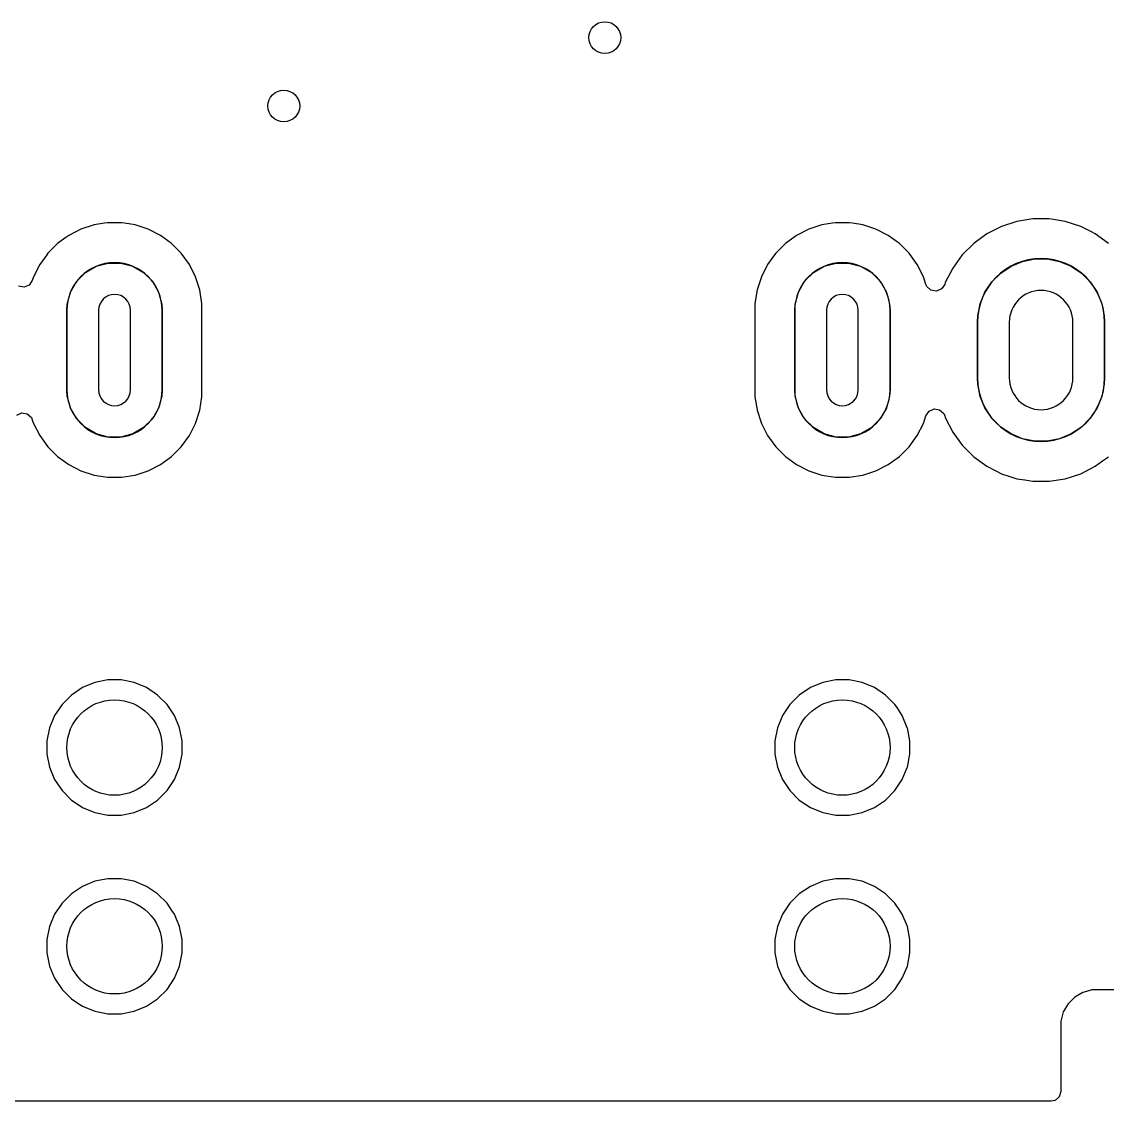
# Model space of a CAD drawing. Header units: inches. Extents: x 1.91 to 4.47, y -4.27 to -2.07.
# Drawn here: x 2.747 to 3.285, y -4.27 to -3.735 of the extents above; entities that cross this region are included whole.
import ezdxf

# ---------------------------------------------------------------- set-up
doc = ezdxf.new("R2010")
doc.units = ezdxf.units.IN
doc.header["$MEASUREMENT"] = 0
doc.layers.add('BLACK', color=250, linetype='CONTINUOUS')

msp = doc.modelspace()

# ---------------------------------------------------------------- linework, layer by layer
at = {"layer": 'BLACK', "linetype": 'CONTINUOUS'}
for p, q in [((2.78794, -3.83487), (2.78277, -3.83569)), ((2.7895, -3.83463), (2.78794, -3.83487)), ((2.79632, -3.83463), (2.7895, -3.83463)), ((2.79788, -3.83487), (2.79632, -3.83463)), ((2.80306, -3.83569), (2.79788, -3.83487)), ((3.14857, -3.83487), (3.1434, -3.83569)), ((3.15013, -3.83463), (3.14857, -3.83487)), ((3.15695, -3.83463), (3.15013, -3.83463)), ((3.15851, -3.83487), (3.15695, -3.83463)), ((3.16369, -3.83569), (3.15851, -3.83487)), ((3.23998, -3.83392), (3.23231, -3.83641)), ((3.24698, -3.83281), (3.23998, -3.83392)), ((3.24794, -3.83266), (3.24698, -3.83281)), ((3.256, -3.83266), (3.24794, -3.83266)), ((3.25709, -3.83283), (3.256, -3.83266)), ((3.26396, -3.83392), (3.25709, -3.83283)), ((3.27162, -3.83641), (3.26396, -3.83392)), ((2.77628, -3.8378), (2.77021, -3.8409)), ((2.78277, -3.83569), (2.77628, -3.8378)), ((2.80955, -3.8378), (2.80306, -3.83569)), ((2.80306, -3.83569), (2.80306, -3.83569)), ((2.80306, -3.83569), (2.80306, -3.83569)), ((2.81562, -3.8409), (2.80955, -3.8378)), ((3.13691, -3.8378), (3.13084, -3.8409)), ((3.1434, -3.83569), (3.13691, -3.8378)), ((3.17017, -3.8378), (3.16369, -3.83569)), ((3.16369, -3.83569), (3.16369, -3.83569)), ((3.16369, -3.83569), (3.16369, -3.83569)), ((3.17625, -3.8409), (3.17017, -3.8378)), ((3.22513, -3.84007), (3.21861, -3.8448)), ((3.23231, -3.83641), (3.22513, -3.84007)), ((3.27656, -3.83892), (3.27162, -3.83641)), ((3.2788, -3.84007), (3.27656, -3.83892)), ((3.28532, -3.8448), (3.2788, -3.84007)), ((3.2788, -3.84007), (3.2788, -3.84007)), ((3.2788, -3.84007), (3.2788, -3.84007)), ((2.76469, -3.84491), (2.75987, -3.84973)), ((2.76884, -3.84189), (2.76469, -3.84491)), ((2.76469, -3.84491), (2.76469, -3.84491)), ((2.76469, -3.84491), (2.76469, -3.84491)), ((2.77021, -3.8409), (2.76884, -3.84189)), ((2.82114, -3.84491), (2.81562, -3.8409)), ((2.82596, -3.84973), (2.82114, -3.84491)), ((3.12532, -3.84491), (3.1205, -3.84973)), ((3.12947, -3.84189), (3.12532, -3.84491)), ((3.12532, -3.84491), (3.12532, -3.84491)), ((3.12532, -3.84491), (3.12532, -3.84491)), ((3.13084, -3.8409), (3.12947, -3.84189)), ((3.18177, -3.84491), (3.17625, -3.8409)), ((3.18659, -3.84973), (3.18177, -3.84491)), ((3.21861, -3.8448), (3.21291, -3.8505)), ((2.7593, -3.8505), (2.75586, -3.85524)), ((2.75987, -3.84973), (2.7593, -3.8505)), ((2.75987, -3.84973), (2.75987, -3.84973)), ((2.75987, -3.84973), (2.75987, -3.84973)), ((2.82997, -3.85524), (2.82596, -3.84973)), ((3.11993, -3.8505), (3.11649, -3.85524)), ((3.1205, -3.84973), (3.11993, -3.8505)), ((3.1205, -3.84973), (3.1205, -3.84973)), ((3.1205, -3.84973), (3.1205, -3.84973)), ((3.1906, -3.85524), (3.18659, -3.84973)), ((3.21291, -3.8505), (3.20818, -3.85702)), ((2.75586, -3.85524), (2.75276, -3.86132)), ((2.77853, -3.85921), (2.78387, -3.85613)), ((2.78387, -3.85613), (2.78983, -3.85453)), ((2.78983, -3.85453), (2.796, -3.85453)), ((2.796, -3.85453), (2.80195, -3.85613)), ((2.80195, -3.85613), (2.80729, -3.85921)), ((2.83307, -3.86132), (2.82997, -3.85524)), ((3.11649, -3.85524), (3.11339, -3.86132)), ((3.13916, -3.85921), (3.1445, -3.85613)), ((3.1445, -3.85613), (3.15046, -3.85453)), ((3.15046, -3.85453), (3.15663, -3.85453)), ((3.15663, -3.85453), (3.16258, -3.85613)), ((3.16258, -3.85613), (3.16792, -3.85921)), ((3.1937, -3.86132), (3.1906, -3.85524)), ((3.23199, -3.85951), (3.23712, -3.85608)), ((3.23712, -3.85608), (3.24283, -3.85372)), ((3.24283, -3.85372), (3.24888, -3.85251)), ((3.24888, -3.85251), (3.25506, -3.85251)), ((3.25506, -3.85251), (3.26111, -3.85372)), ((3.26111, -3.85372), (3.26682, -3.85608)), ((3.26682, -3.85608), (3.27195, -3.85951)), ((2.75276, -3.86132), (2.75216, -3.86316)), ((2.77417, -3.86357), (2.77853, -3.85921)), ((2.80729, -3.85921), (2.81165, -3.86357)), ((2.83517, -3.86781), (2.83307, -3.86132)), ((3.11339, -3.86132), (3.11128, -3.86781)), ((3.1348, -3.86357), (3.13916, -3.85921)), ((3.16792, -3.85921), (3.17228, -3.86357)), ((3.19493, -3.86513), (3.1937, -3.86132)), ((3.20818, -3.85702), (3.20452, -3.8642)), ((3.22762, -3.86388), (3.23199, -3.85951)), ((3.27195, -3.85951), (3.27632, -3.86388)), ((2.74808, -3.8665), (2.74537, -3.86603)), ((2.75061, -3.86543), (2.74808, -3.8665)), ((2.75216, -3.86316), (2.75061, -3.86543)), ((2.77109, -3.86891), (2.77417, -3.86357)), ((2.81165, -3.86357), (2.81474, -3.86891)), ((3.13172, -3.86891), (3.1348, -3.86357)), ((3.17228, -3.86357), (3.17537, -3.86891)), ((3.19539, -3.86614), (3.19493, -3.86513)), ((3.19742, -3.868), (3.19539, -3.86614)), ((3.20422, -3.86513), (3.20267, -3.8674)), ((3.20452, -3.8642), (3.20422, -3.86513)), ((3.22419, -3.86901), (3.22762, -3.86388)), ((3.27632, -3.86388), (3.27975, -3.86901)), ((2.76949, -3.87487), (2.77109, -3.86891)), ((2.81474, -3.86891), (2.81633, -3.87487)), ((2.83624, -3.87454), (2.83517, -3.86781)), ((3.11128, -3.86781), (3.11022, -3.87454)), ((3.13012, -3.87487), (3.13172, -3.86891)), ((3.17537, -3.86891), (3.17696, -3.87487)), ((3.20013, -3.86847), (3.19742, -3.868)), ((3.20267, -3.8674), (3.20013, -3.86847)), ((3.22183, -3.87472), (3.22419, -3.86901)), ((3.27975, -3.86901), (3.28211, -3.87472)), ((2.76929, -3.87795), (2.76949, -3.87487)), ((2.76929, -3.91732), (2.76929, -3.87795)), ((2.76929, -3.87795), (2.76929, -3.91732)), ((2.81633, -3.87487), (2.81654, -3.87795)), ((2.81654, -3.87795), (2.81654, -3.91732)), ((2.81654, -3.91732), (2.81654, -3.87795)), ((2.83624, -3.92073), (2.83624, -3.87454)), ((3.11022, -3.87454), (3.11022, -3.92073)), ((3.12992, -3.87795), (3.13012, -3.87487)), ((3.12992, -3.91732), (3.12992, -3.87795)), ((3.12992, -3.87795), (3.12992, -3.91732)), ((3.17696, -3.87487), (3.17717, -3.87795)), ((3.17717, -3.87795), (3.17717, -3.91732)), ((3.17717, -3.91732), (3.17717, -3.87795)), ((3.22062, -3.88077), (3.22183, -3.87472)), ((3.28211, -3.87472), (3.28331, -3.88077)), ((3.22047, -3.88386), (3.22062, -3.88077)), ((3.28331, -3.88077), (3.28346, -3.88386)), ((3.22047, -3.91142), (3.22047, -3.88386)), ((3.22047, -3.88386), (3.22047, -3.91142)), ((3.28346, -3.88386), (3.28346, -3.91142)), ((3.28346, -3.91142), (3.28346, -3.88386)), ((3.22062, -3.9145), (3.22047, -3.91142)), ((3.22183, -3.92056), (3.22062, -3.9145)), ((3.28331, -3.9145), (3.28211, -3.92056)), ((3.28346, -3.91142), (3.28331, -3.9145)), ((2.76949, -3.92041), (2.76929, -3.91732)), ((2.77109, -3.92636), (2.76949, -3.92041)), ((2.81633, -3.92041), (2.81474, -3.92636)), ((2.81654, -3.91732), (2.81633, -3.92041)), ((2.83517, -3.92747), (2.83624, -3.92073)), ((3.11022, -3.92073), (3.11126, -3.92731)), ((3.13012, -3.92041), (3.12992, -3.91732)), ((3.13172, -3.92636), (3.13012, -3.92041)), ((3.17696, -3.92041), (3.17537, -3.92636)), ((3.17717, -3.91732), (3.17696, -3.92041)), ((3.22419, -3.92626), (3.22183, -3.92056)), ((3.28211, -3.92056), (3.27975, -3.92626)), ((2.77417, -3.9317), (2.77109, -3.92636)), ((2.81474, -3.92636), (2.81165, -3.9317)), ((3.1348, -3.9317), (3.13172, -3.92636)), ((3.17537, -3.92636), (3.17228, -3.9317)), ((3.22762, -3.9314), (3.22419, -3.92626)), ((3.27975, -3.92626), (3.27632, -3.9314)), ((2.74443, -3.92985), (2.74696, -3.92877)), ((2.74696, -3.92877), (2.74967, -3.92924)), ((2.74967, -3.92924), (2.7517, -3.9311)), ((2.7517, -3.9311), (2.75216, -3.93212)), ((2.77853, -3.93606), (2.77417, -3.9317)), ((2.81165, -3.9317), (2.80729, -3.93606)), ((2.83307, -3.93395), (2.83517, -3.92747)), ((3.11126, -3.92731), (3.11128, -3.92747)), ((3.11128, -3.92747), (3.11339, -3.93395)), ((3.13916, -3.93606), (3.1348, -3.9317)), ((3.17228, -3.9317), (3.16792, -3.93606)), ((3.1937, -3.93395), (3.19493, -3.93015)), ((3.19493, -3.93015), (3.19649, -3.92788)), ((3.19649, -3.92788), (3.19902, -3.92681)), ((3.19902, -3.92681), (3.20173, -3.92728)), ((3.20173, -3.92728), (3.20376, -3.92914)), ((3.20376, -3.92914), (3.20422, -3.93015)), ((3.20422, -3.93015), (3.20452, -3.93107)), ((3.20452, -3.93107), (3.20818, -3.93825)), ((3.23199, -3.93576), (3.22762, -3.9314)), ((3.27632, -3.9314), (3.27195, -3.93576)), ((2.75216, -3.93212), (2.75276, -3.93395)), ((2.75276, -3.93395), (2.75586, -3.94003)), ((2.78387, -3.93915), (2.77853, -3.93606)), ((2.80729, -3.93606), (2.80195, -3.93915)), ((2.82997, -3.94003), (2.83307, -3.93395)), ((3.11339, -3.93395), (3.11649, -3.94003)), ((3.1445, -3.93915), (3.13916, -3.93606)), ((3.16792, -3.93606), (3.16258, -3.93915)), ((3.1906, -3.94003), (3.1937, -3.93395)), ((3.23712, -3.93919), (3.23199, -3.93576)), ((3.27195, -3.93576), (3.26682, -3.93919)), ((2.75586, -3.94003), (2.75987, -3.94555)), ((2.78983, -3.94074), (2.78387, -3.93915)), ((2.796, -3.94074), (2.78983, -3.94074)), ((2.80195, -3.93915), (2.796, -3.94074)), ((2.82596, -3.94555), (2.82997, -3.94003)), ((3.11649, -3.94003), (3.1205, -3.94555)), ((3.15046, -3.94074), (3.1445, -3.93915)), ((3.15663, -3.94074), (3.15046, -3.94074)), ((3.16258, -3.93915), (3.15663, -3.94074)), ((3.18659, -3.94555), (3.1906, -3.94003)), ((3.20818, -3.93825), (3.21291, -3.94477)), ((3.24283, -3.94156), (3.23712, -3.93919)), ((3.24888, -3.94276), (3.24283, -3.94156)), ((3.26111, -3.94156), (3.25506, -3.94276)), ((3.26682, -3.93919), (3.26111, -3.94156)), ((2.75987, -3.94555), (2.76469, -3.95037)), ((2.82114, -3.95037), (2.82596, -3.94555)), ((3.1205, -3.94555), (3.12532, -3.95037)), ((3.18177, -3.95037), (3.18659, -3.94555)), ((3.21291, -3.94477), (3.21861, -3.95047)), ((3.25506, -3.94276), (3.24888, -3.94276)), ((2.76469, -3.95037), (2.77021, -3.95438)), ((2.81562, -3.95438), (2.82114, -3.95037)), ((3.12532, -3.95037), (3.13084, -3.95438)), ((3.17625, -3.95438), (3.18177, -3.95037)), ((3.21861, -3.95047), (3.22399, -3.95438)), ((3.2788, -3.95521), (3.28246, -3.95255)), ((3.28246, -3.95255), (3.28532, -3.95047)), ((2.77021, -3.95438), (2.77628, -3.95748)), ((2.77628, -3.95748), (2.78277, -3.95958)), ((2.80306, -3.95958), (2.80955, -3.95748)), ((2.80955, -3.95748), (2.81562, -3.95438)), ((3.13084, -3.95438), (3.13691, -3.95748)), ((3.13691, -3.95748), (3.1434, -3.95958)), ((3.16369, -3.95958), (3.17017, -3.95748)), ((3.17017, -3.95748), (3.17625, -3.95438)), ((3.22399, -3.95438), (3.22513, -3.95521)), ((3.22513, -3.95521), (3.22958, -3.95748)), ((3.22958, -3.95748), (3.23231, -3.95887)), ((3.27162, -3.95887), (3.2788, -3.95521)), ((2.78277, -3.95958), (2.7895, -3.96065)), ((2.7895, -3.96065), (2.7895, -3.96065)), ((2.7895, -3.96065), (2.79632, -3.96065)), ((2.79632, -3.96065), (2.80306, -3.95958)), ((2.79632, -3.96065), (2.79632, -3.96065)), ((3.1434, -3.95958), (3.15013, -3.96065)), ((3.15013, -3.96065), (3.15013, -3.96065)), ((3.15013, -3.96065), (3.15695, -3.96065)), ((3.15695, -3.96065), (3.16369, -3.95958)), ((3.15695, -3.96065), (3.15695, -3.96065)), ((3.23231, -3.95887), (3.23231, -3.95887)), ((3.23231, -3.95887), (3.23231, -3.95887)), ((3.23231, -3.95887), (3.23642, -3.9602)), ((3.23642, -3.9602), (3.23998, -3.96136)), ((3.23998, -3.96136), (3.24396, -3.96199)), ((3.24396, -3.96199), (3.24794, -3.96262)), ((3.24794, -3.96262), (3.24794, -3.96262)), ((3.24794, -3.96262), (3.256, -3.96262)), ((3.256, -3.96262), (3.26396, -3.96136)), ((3.256, -3.96262), (3.256, -3.96262)), ((3.26396, -3.96136), (3.27162, -3.95887)), ((2.77705, -4.06481), (2.77157, -4.06848)), ((2.78315, -4.06229), (2.77705, -4.06481)), ((2.78962, -4.061), (2.78315, -4.06229)), ((2.78315, -4.06229), (2.78315, -4.06229)), ((2.79621, -4.061), (2.78962, -4.061)), ((2.78962, -4.061), (2.78962, -4.061)), ((2.80268, -4.06229), (2.79621, -4.061)), ((2.79621, -4.061), (2.79621, -4.061)), ((2.80877, -4.06481), (2.80268, -4.06229)), ((2.80268, -4.06229), (2.80268, -4.06229)), ((2.81426, -4.06848), (2.80877, -4.06481)), ((3.13768, -4.06481), (3.1322, -4.06848)), ((3.14378, -4.06229), (3.13768, -4.06481)), ((3.15025, -4.061), (3.14378, -4.06229)), ((3.14378, -4.06229), (3.14378, -4.06229)), ((3.15684, -4.061), (3.15025, -4.061)), ((3.15025, -4.061), (3.15025, -4.061)), ((3.16331, -4.06229), (3.15684, -4.061)), ((3.15684, -4.061), (3.15684, -4.061)), ((3.1694, -4.06481), (3.16331, -4.06229)), ((3.16331, -4.06229), (3.16331, -4.06229)), ((3.17489, -4.06848), (3.1694, -4.06481)), ((2.77157, -4.06848), (2.7669, -4.07314)), ((2.81892, -4.07314), (2.81426, -4.06848)), ((3.1322, -4.06848), (3.12753, -4.07314)), ((3.17955, -4.07314), (3.17489, -4.06848)), ((2.7669, -4.07314), (2.76324, -4.07863)), ((2.81998, -4.07472), (2.81892, -4.07314)), ((2.82259, -4.07863), (2.81998, -4.07472)), ((3.12753, -4.07314), (3.12387, -4.07863)), ((3.18061, -4.07472), (3.17955, -4.07314)), ((3.18322, -4.07863), (3.18061, -4.07472)), ((2.76324, -4.07863), (2.76072, -4.08472)), ((2.82511, -4.08472), (2.82259, -4.07863)), ((3.12387, -4.07863), (3.12135, -4.08472)), ((3.18571, -4.08465), (3.18322, -4.07863)), ((2.76072, -4.08472), (2.75943, -4.09119)), ((2.76072, -4.08472), (2.76072, -4.08472)), ((2.8264, -4.09119), (2.82511, -4.08472)), ((3.12135, -4.08472), (3.12006, -4.09119)), ((3.12135, -4.08472), (3.12135, -4.08472)), ((3.18574, -4.08472), (3.18571, -4.08465)), ((3.18703, -4.09119), (3.18574, -4.08472)), ((2.75943, -4.09119), (2.75943, -4.09779)), ((2.8264, -4.09779), (2.8264, -4.09119)), ((2.8264, -4.09119), (2.8264, -4.09119)), ((3.12006, -4.09119), (3.12006, -4.09779)), ((3.18703, -4.09292), (3.18703, -4.09119)), ((3.18703, -4.09779), (3.18703, -4.09292)), ((2.75943, -4.09779), (2.76072, -4.10425)), ((2.82511, -4.10426), (2.8264, -4.09779)), ((3.12006, -4.09779), (3.12135, -4.10425)), ((3.18574, -4.10426), (3.18703, -4.09779)), ((2.76072, -4.10425), (2.76072, -4.10426)), ((2.76072, -4.10426), (2.76324, -4.11035)), ((2.82259, -4.11035), (2.82511, -4.10426)), ((3.12135, -4.10425), (3.12135, -4.10426)), ((3.12135, -4.10426), (3.12387, -4.11035)), ((3.18322, -4.11035), (3.18571, -4.10433)), ((3.18571, -4.10433), (3.18574, -4.10426)), ((2.76324, -4.11035), (2.7669, -4.11583)), ((2.81892, -4.11583), (2.82259, -4.11035)), ((3.12387, -4.11035), (3.12753, -4.11583)), ((3.17955, -4.11583), (3.18322, -4.11035)), ((2.7669, -4.11583), (2.77157, -4.1205)), ((2.81426, -4.1205), (2.81892, -4.11583)), ((3.12753, -4.11583), (3.1322, -4.1205)), ((3.17489, -4.1205), (3.17955, -4.11583)), ((2.77157, -4.1205), (2.77487, -4.1227)), ((2.77487, -4.1227), (2.77705, -4.12416)), ((2.77705, -4.12416), (2.78315, -4.12669)), ((2.80268, -4.12669), (2.80877, -4.12416)), ((2.80877, -4.12416), (2.81426, -4.1205)), ((3.1322, -4.1205), (3.1355, -4.1227)), ((3.1355, -4.1227), (3.13768, -4.12416)), ((3.13768, -4.12416), (3.14378, -4.12669)), ((3.16331, -4.12669), (3.1694, -4.12416)), ((3.1694, -4.12416), (3.17489, -4.1205)), ((2.78315, -4.12669), (2.78962, -4.12797)), ((2.78962, -4.12797), (2.78962, -4.12797)), ((2.78962, -4.12797), (2.78962, -4.12797)), ((2.78962, -4.12797), (2.79621, -4.12797)), ((2.79621, -4.12797), (2.80268, -4.12669)), ((2.79621, -4.12797), (2.79621, -4.12797)), ((3.14378, -4.12669), (3.15025, -4.12797)), ((3.15025, -4.12797), (3.15025, -4.12797)), ((3.15025, -4.12797), (3.15025, -4.12797)), ((3.15025, -4.12797), (3.15684, -4.12797)), ((3.15684, -4.12797), (3.16331, -4.12669)), ((3.15684, -4.12797), (3.15684, -4.12797)), ((2.78315, -4.16072), (2.77705, -4.16324)), ((2.78962, -4.15943), (2.78315, -4.16072)), ((2.78315, -4.16072), (2.78315, -4.16072)), ((2.79621, -4.15943), (2.78962, -4.15943)), ((2.78962, -4.15943), (2.78962, -4.15943)), ((2.80268, -4.16072), (2.79621, -4.15943)), ((2.79621, -4.15943), (2.79621, -4.15943)), ((2.80877, -4.16324), (2.80268, -4.16072)), ((2.80268, -4.16072), (2.80268, -4.16072)), ((3.14378, -4.16072), (3.13768, -4.16324)), ((3.15025, -4.15943), (3.14378, -4.16072)), ((3.14378, -4.16072), (3.14378, -4.16072)), ((3.15684, -4.15943), (3.15025, -4.15943)), ((3.15025, -4.15943), (3.15025, -4.15943)), ((3.16331, -4.16072), (3.15684, -4.15943)), ((3.15684, -4.15943), (3.15684, -4.15943)), ((3.1694, -4.16324), (3.16331, -4.16072)), ((3.16331, -4.16072), (3.16331, -4.16072)), ((2.77157, -4.1669), (2.7669, -4.17157)), ((2.77705, -4.16324), (2.77157, -4.1669)), ((2.81426, -4.1669), (2.80877, -4.16324)), ((2.81892, -4.17157), (2.81426, -4.1669)), ((3.1322, -4.1669), (3.12753, -4.17157)), ((3.13768, -4.16324), (3.1322, -4.1669)), ((3.17489, -4.1669), (3.1694, -4.16324)), ((3.17955, -4.17157), (3.17489, -4.1669)), ((2.7669, -4.17157), (2.76324, -4.17705)), ((2.82136, -4.17522), (2.81892, -4.17157)), ((3.12753, -4.17157), (3.12387, -4.17705)), ((3.18199, -4.17522), (3.17955, -4.17157)), ((2.76324, -4.17705), (2.76072, -4.18315)), ((2.82259, -4.17705), (2.82136, -4.17522)), ((2.82511, -4.18315), (2.82259, -4.17705)), ((3.12387, -4.17705), (3.12135, -4.18315)), ((3.18322, -4.17705), (3.18199, -4.17522)), ((3.18574, -4.18315), (3.18322, -4.17705)), ((2.76072, -4.18315), (2.75943, -4.18962)), ((2.76072, -4.18315), (2.76072, -4.18315)), ((2.8264, -4.18962), (2.82511, -4.18315)), ((3.12135, -4.18315), (3.12006, -4.18962)), ((3.12135, -4.18315), (3.12135, -4.18315)), ((3.18703, -4.18962), (3.18574, -4.18315)), ((2.75943, -4.18962), (2.75943, -4.19621)), ((2.8264, -4.19621), (2.8264, -4.18962)), ((2.8264, -4.18962), (2.8264, -4.18962)), ((3.12006, -4.18962), (3.12006, -4.19621)), ((3.18703, -4.19621), (3.18703, -4.18962)), ((3.18703, -4.18962), (3.18703, -4.18962)), ((2.75943, -4.19621), (2.76072, -4.20268)), ((2.82511, -4.20268), (2.8264, -4.19621)), ((3.12006, -4.19621), (3.12135, -4.20268)), ((3.18574, -4.20268), (3.18703, -4.19621)), ((2.76072, -4.20268), (2.76072, -4.20268)), ((2.76072, -4.20268), (2.76324, -4.20877)), ((2.82259, -4.20877), (2.82511, -4.20268)), ((3.12135, -4.20268), (3.12135, -4.20268)), ((3.12135, -4.20268), (3.12387, -4.20877)), ((3.18322, -4.20877), (3.18574, -4.20268)), ((2.76324, -4.20877), (2.7669, -4.21426)), ((2.81892, -4.21426), (2.82259, -4.20877)), ((3.12387, -4.20877), (3.12753, -4.21426)), ((3.17955, -4.21426), (3.18322, -4.20877)), ((2.7669, -4.21426), (2.77157, -4.21892)), ((2.81426, -4.21892), (2.81892, -4.21426)), ((3.12753, -4.21426), (3.1322, -4.21892)), ((3.17489, -4.21892), (3.17955, -4.21426)), ((3.27268, -4.21576), (3.26864, -4.21809)), ((3.27569, -4.21495), (3.27268, -4.21576)), ((3.27268, -4.21576), (3.27268, -4.21576)), ((3.27719, -4.21455), (3.27569, -4.21495)), ((3.2787, -4.21455), (3.27719, -4.21455)), ((3.27719, -4.21455), (3.27719, -4.21455)), ((3.27719, -4.21455), (3.27719, -4.21455)), ((3.42208, -4.21455), (3.2787, -4.21455)), ((3.2787, -4.21455), (3.2787, -4.21455)), ((2.77157, -4.21892), (2.77522, -4.22136)), ((2.77522, -4.22136), (2.77705, -4.22259)), ((2.80877, -4.22259), (2.81426, -4.21892)), ((3.1322, -4.21892), (3.13585, -4.22136)), ((3.13585, -4.22136), (3.13768, -4.22259)), ((3.1694, -4.22259), (3.17489, -4.21892)), ((3.26533, -4.22139), (3.263, -4.22544)), ((3.26534, -4.22139), (3.26533, -4.22139)), ((3.26864, -4.21809), (3.26534, -4.22139)), ((3.26864, -4.21809), (3.26864, -4.21809)), ((2.77705, -4.22259), (2.78315, -4.22511)), ((2.78315, -4.22511), (2.78734, -4.22594)), ((2.78734, -4.22594), (2.78962, -4.2264)), ((2.78962, -4.2264), (2.78962, -4.2264)), ((2.78962, -4.2264), (2.78962, -4.2264)), ((2.78962, -4.2264), (2.79621, -4.2264)), ((2.79621, -4.2264), (2.80268, -4.22511)), ((2.79621, -4.2264), (2.79621, -4.2264)), ((2.80268, -4.22511), (2.80877, -4.22259)), ((3.13768, -4.22259), (3.14378, -4.22511)), ((3.14378, -4.22511), (3.14797, -4.22594)), ((3.14797, -4.22594), (3.15025, -4.2264)), ((3.15025, -4.2264), (3.15025, -4.2264)), ((3.15025, -4.2264), (3.15025, -4.2264)), ((3.15025, -4.2264), (3.15684, -4.2264)), ((3.15684, -4.2264), (3.16331, -4.22511)), ((3.15684, -4.2264), (3.15684, -4.2264)), ((3.16331, -4.22511), (3.1694, -4.22259)), ((3.263, -4.22544), (3.26179, -4.22995)), ((3.263, -4.22544), (3.263, -4.22544)), ((3.26179, -4.22995), (3.26179, -4.22995)), ((3.26179, -4.22995), (3.26179, -4.26478)), ((3.26179, -4.26478), (3.26102, -4.26742)), ((3.25691, -4.26967), (2.68955, -4.26967)), ((3.25894, -4.26922), (3.25691, -4.26967)), ((3.26102, -4.26742), (3.25894, -4.26922))]:
    msp.add_line(p, q, dxfattribs=at)
at = {"layer": 'BLACK'}
for centre, radius in [((3.03583, -3.74291), 0.00787), ((2.87677, -3.77677), 0.00787), ((2.79291, -4.09449), 0.02362), ((2.79291, -4.09449), 0.02362), ((3.15354, -4.09449), 0.02362), ((3.15354, -4.09449), 0.02362), ((2.79291, -4.19291), 0.02362), ((2.79291, -4.19291), 0.02362), ((3.15354, -4.19291), 0.02362), ((3.15354, -4.19291), 0.02362)]:
    msp.add_circle(centre, radius, dxfattribs=at)
for centre, radius, start, end in [((2.79291, -3.87795), 0.02362, 0, 180), ((3.15354, -3.87795), 0.02362, 0, 180), ((3.25197, -3.88386), 0.0315, 0, 180), ((3.25197, -3.91142), 0.0315, -180, 0), ((2.79291, -3.91732), 0.02362, 180, 360), ((3.15354, -3.91732), 0.02362, -180, 0)]:
    msp.add_arc(centre, radius, start, end, dxfattribs=at)
at = {"layer": 'WHITE', "linetype": 'CONTINUOUS'}
for p, q in [((2.78504, -3.87795), (2.78504, -3.91732)), ((2.80079, -3.91732), (2.80079, -3.87795)), ((3.14567, -3.87795), (3.14567, -3.91732)), ((3.16142, -3.91732), (3.16142, -3.87795)), ((3.23622, -3.88386), (3.23622, -3.91142)), ((3.26772, -3.91142), (3.26772, -3.88386))]:
    msp.add_line(p, q, dxfattribs=at)
at = {"layer": 'WHITE'}
for centre in [(3.03583, -3.74291), (2.87677, -3.77677)]:
    msp.add_circle(centre, 0.00787, dxfattribs=at)
for centre, radius, start, end in [((2.79291, -3.87795), 0.00787, 0, 180), ((3.15354, -3.87795), 0.00787, 0, 180), ((3.25197, -3.88386), 0.01575, 0, 180), ((3.25197, -3.91142), 0.01575, -180, 0), ((2.79291, -3.91732), 0.00787, 180, 360), ((3.15354, -3.91732), 0.00787, -180, 0)]:
    msp.add_arc(centre, radius, start, end, dxfattribs=at)

doc.saveas('drawing.dxf')
